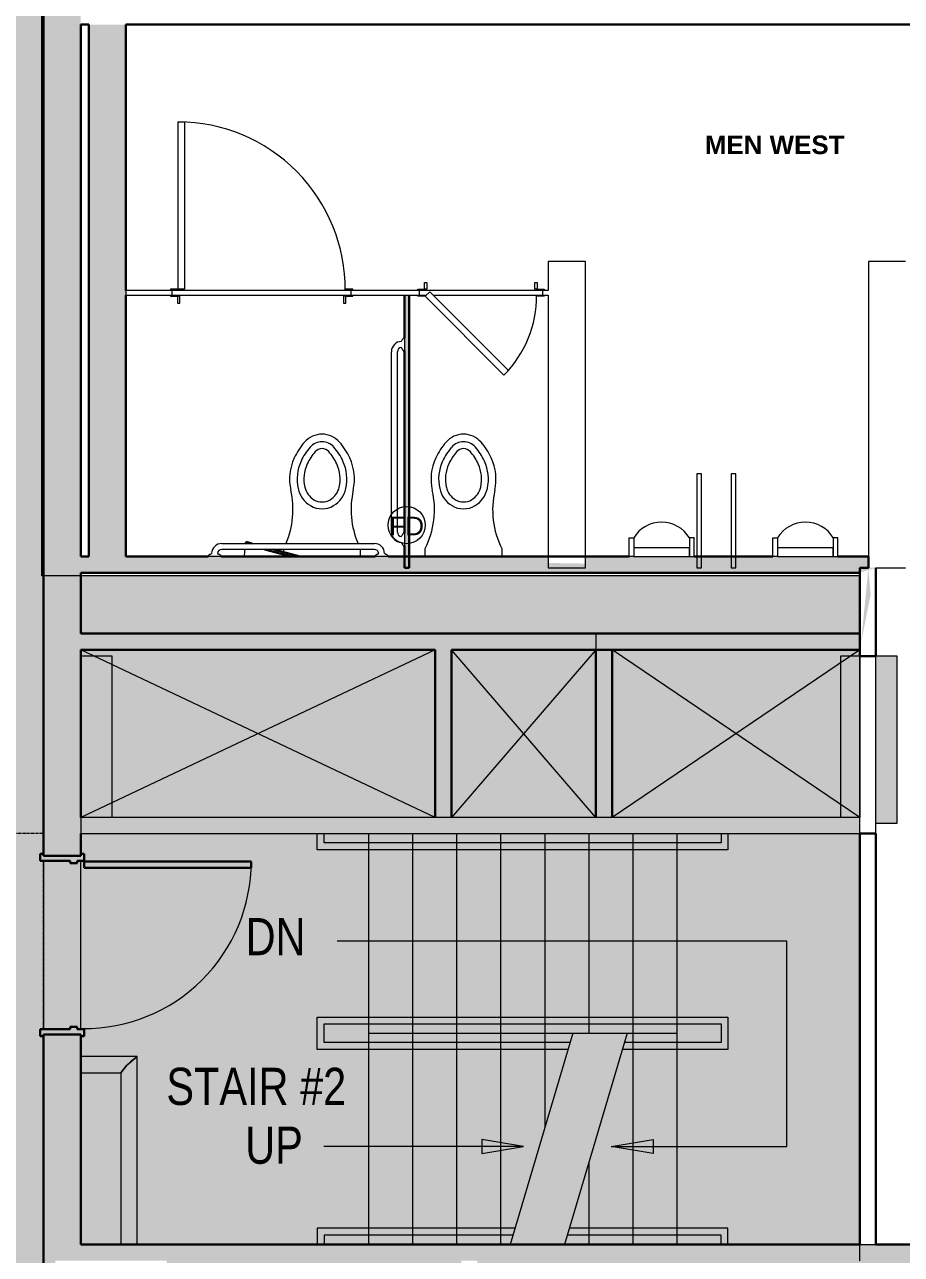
# Model space of a CAD drawing. Header units: inches. Extents: x -3744 to 107, y 238 to 2359.
# Drawn here: x -1081.8 to -892.8, y 1431.3 to 1696.1 of the extents above; entities that cross this region are included whole.
import ezdxf

# ---------------------------------------------------------------- set-up
doc = ezdxf.new("R2010")
doc.units = ezdxf.units.IN
doc.header["$MEASUREMENT"] = 0
doc.linetypes.add('IMPORT-CENTER2 _2_', pattern=[1.125, 0.75, -0.125, 0.125, -0.125])
doc.linetypes.add('IMPORT-HIDDEN4 _2_', pattern=[0.09375, 0.0625, -0.03125])
for name, color, linetype, lineweight in [('A-Anno-Bldg', 7, 'Continuous', 9), ('A-ANNO-NOTE', 131, 'Continuous', 18), ('A-AREA-IDEN', 2, 'Continuous', 9), ('A-Bldg-Patt', 7, 'Continuous', 9), ('A-DETL-GENF', 92, 'Continuous', 9), ('A-DETL-THIN', 151, 'Continuous', 9), ('A-DOOR', 31, 'Continuous', 18), ('A-Flor-Strs-Exst', 7, 'Continuous', 9), ('A-Grid', 7, 'IMPORT-CENTER2 _2_', 9), ('A-WALL', 113, 'Continuous', 18), ('A-Wall-Bldg', 7, 'Continuous', 9), ('A-WALL-PATT', 111, 'Continuous', 18), ('core model_dwg', 8, 'Continuous', 9), ('I-FURN', 30, 'Continuous', 18), ('I-WALL', 2, 'Continuous', 18), ('P-SANR-FIXT', 6, 'Continuous', 18)]:
    doc.layers.add(name, color=color, linetype=linetype, lineweight=lineweight)
doc.styles.add('Arial', font='arial.ttf', dxfattribs={"width": 0.8, "height": 8})
doc.styles.add('Arial_1', font='arial.ttf', dxfattribs={"height": 4})
doc.styles.add('Swis721 Lt BT_B_1', font='', dxfattribs={"height": 4})
doc.styles.get('Swis721 Lt BT_B_1').set_extended_font_data('Swis721 Lt BT', bold=True)

# ---------------------------------------------------------------- blocks, each defined once
blk = doc.blocks.new('Door - Single - Solid Door-6982742-Level 07 POWER _ SIGNAL')
at = {"layer": 'A-DOOR'}
h = blk.add_hatch(color=250, dxfattribs=at)
h.paths.add_polyline_path([(23.62, 4.84), (22.12, 4.84), (22.12, 3.34), (21.62, 3.34), (21.62, 1.84), (22.12, 1.84), (22.12, -4.66), (23.62, -4.66), (23.62, -3.91), (23.24, -3.91), (23.24, 4.09), (23.62, 4.09), (23.62, 4.34)], flags=0)
h.paths.add_polyline_path([(-13.63, 3.34), (-14.13, 3.34), (-14.13, 4.84), (-15.63, 4.84), (-15.63, 4.09), (-15.26, 4.09), (-15.26, -3.91), (-15.63, -3.91), (-15.63, -4.66), (-14.13, -4.66), (-14.13, 1.84), (-13.63, 1.84)], flags=0)
at = {"layer": 'A-DOOR', "color": 8, "lineweight": 30}
for p, q in [((-14.01, 40.84), (-12.63, 40.84)), ((-14.01, 4.84), (-14.01, 40.84)), ((-12.63, 40.84), (-12.63, 4.84)), ((-15.63, 4.84), (-15.63, 4.09)), ((-14.13, 4.84), (-15.63, 4.84)), ((-14.13, 3.34), (-14.13, 4.84)), ((-13.63, 3.34), (-14.13, 3.34)), ((-12.63, 4.84), (-14.01, 4.84)), ((-13.63, 1.84), (-13.63, 3.34)), ((22.12, 3.34), (21.62, 3.34)), ((21.62, 3.34), (21.62, 1.84)), ((23.62, 4.84), (22.12, 4.84)), ((22.12, 4.84), (22.12, 3.34)), ((23.62, 4.09), (23.62, 4.84)), ((-14.13, -4.66), (-14.13, 1.84)), ((-14.13, 1.84), (-13.63, 1.84)), ((21.62, 1.84), (22.12, 1.84)), ((22.12, 1.84), (22.12, -4.66)), ((-15.63, -3.91), (-15.63, -4.66)), ((-15.63, -4.66), (-14.13, -4.66)), ((22.12, -4.66), (23.62, -4.66)), ((23.62, -4.66), (23.62, -3.91))]:
    blk.add_line(p, q, dxfattribs=at)
at = {"layer": 'A-DOOR', "lineweight": 9}
blk.add_arc((-14.01, 4.84), 36, 359.5, 90, dxfattribs=at)
blk = doc.blocks.new('Door - Single - Solid Door-7031862-Level 07 POWER _ SIGNAL')
at = {"layer": 'A-DOOR'}
for p, q in [((-14.01, 36.86), (-12.63, 36.86)), ((-14.01, 0.86), (-14.01, 36.86)), ((-12.63, 36.86), (-12.63, 0.86)), ((-12.63, 0.86), (-14.01, 0.86))]:
    blk.add_line(p, q, dxfattribs=at)
at = {"layer": 'A-DOOR', "lineweight": 9}
for p, q in [((-15.63, 0.86), (-15.63, 0.59)), ((-14.13, 0.86), (-15.63, 0.86)), ((-14.13, 0.59), (-14.13, 0.86)), ((23.62, 0.86), (22.12, 0.86)), ((22.12, 0.86), (22.12, 0.59)), ((23.62, 0.59), (23.62, 0.86)), ((-15.63, -0.41), (-15.63, -0.68)), ((-15.63, -0.68), (-14.13, -0.68)), ((-14.13, -0.64), (-14.13, -0.41)), ((-13.63, -0.64), (-14.13, -0.64)), ((-14.13, -0.68), (-14.13, -2.14)), ((-14.13, -2.14), (-13.63, -2.14)), ((-13.63, -2.14), (-13.63, -0.64)), ((22.12, -0.64), (21.62, -0.64)), ((21.62, -0.64), (21.62, -2.14)), ((21.62, -2.14), (22.12, -2.14)), ((22.12, -0.41), (22.12, -0.64)), ((22.12, -2.14), (22.12, -0.68)), ((22.12, -0.68), (23.62, -0.68)), ((23.62, -0.68), (23.62, -0.41))]:
    blk.add_line(p, q, dxfattribs=at)
blk.add_arc((-14.01, 0.86), 36, 359.5, 90, dxfattribs=at)
blk = doc.blocks.new('Door - Single - Solid Door 2-7044415-Level 07 POWER _ SIGNAL')
at = {"layer": 'A-DOOR', "lineweight": 9}
for p, q in [((-9.63, 0.68), (-8.13, 0.68)), ((-9.63, 0.41), (-9.63, 0.68)), ((-8.13, 2.14), (-7.63, 2.14)), ((-8.13, 0.68), (-8.13, 2.14)), ((-8.13, 0.64), (-8.13, 0.41)), ((-7.63, 0.64), (-8.13, 0.64)), ((-7.63, 2.14), (-7.63, 0.64)), ((15.62, 2.14), (16.12, 2.14)), ((15.62, 0.64), (15.62, 2.14)), ((16.12, 0.64), (15.62, 0.64)), ((16.12, 2.14), (16.12, 0.68)), ((16.12, 0.68), (17.62, 0.68)), ((16.12, 0.41), (16.12, 0.64)), ((17.62, 0.68), (17.62, 0.41)), ((-9.63, -0.86), (-9.63, -0.59)), ((-8.13, -0.86), (-9.63, -0.86)), ((-8.13, -0.59), (-8.13, -0.86)), ((16.12, -0.86), (16.12, -0.59)), ((17.62, -0.86), (16.12, -0.86)), ((17.62, -0.59), (17.62, -0.86))]:
    blk.add_line(p, q, dxfattribs=at)
at = {"layer": 'A-DOOR'}
for p, q in [((-7.03, 0.11), (-8.01, -0.86)), ((9.94, -16.86), (-7.03, 0.11)), ((-8.01, -0.86), (8.96, -17.83)), ((8.96, -17.83), (9.94, -16.86))]:
    blk.add_line(p, q, dxfattribs=at)
at = {"layer": 'A-DOOR', "lineweight": 9}
blk.add_arc((-8.01, -0.86), 24, 315, 0.5, dxfattribs=at)
blk = doc.blocks.new('P-Grab_Bar-36in - 36 INCH-3759717-Level 07 POWER _ SIGNAL')
at = {"layer": 'I-FURN', "lineweight": 9}
for p, q in [((-1039.29, 1584.39), (-1006.43, 1584.39)), ((-1042.26, 1581.6), (-1042.26, 1581.74)), ((-1039.46, 1581.6), (-1042.26, 1581.6)), ((-1041.57, 1582.21), (-1041.5, 1582.21)), ((-1040.23, 1582.21), (-1040.16, 1582.21)), ((-1039.46, 1581.74), (-1039.46, 1581.6)), ((-1006.44, 1583.12), (-1039.29, 1583.12)), ((-1006.26, 1581.6), (-1006.26, 1581.74)), ((-1003.46, 1581.6), (-1006.26, 1581.6)), ((-1005.57, 1582.21), (-1005.5, 1582.21)), ((-1004.23, 1582.21), (-1004.16, 1582.21)), ((-1003.46, 1581.74), (-1003.46, 1581.6))]:
    blk.add_line(p, q, dxfattribs=at)
for centre, radius, start, end in [((-1039.29, 1582.18), 2.21, 90, 179.1445), ((-1006.44, 1582.18), 2.21, 0.8636, 89.8856), ((-1042.17, 1581.74), 0.0934, 88.0011, 180), ((-1042.17, 1581.93), 0.0984, 272.9558, 347.0471), ((-1041.99, 1581.86), 0.0975, 89.156, 150.8479), ((-1042.01, 1582.06), 0.0998, 280.0133, 343.9943), ((-1041.83, 1581.98), 0.0983, 82.1862, 147.824), ((-1041.81, 1582.33), 0.259, 270.2678, 327.7398), ((-1041.57, 1582.18), 0.0327, 86.7864, 147.7398), ((-1039.28, 1582.17), 0.946, 90.5765, 177.6589), ((-1040.16, 1582.18), 0.0327, 32.2602, 93.2136), ((-1039.91, 1582.33), 0.259, 212.2602, 269.7322), ((-1039.9, 1581.98), 0.0983, 32.176, 97.8138), ((-1039.72, 1582.06), 0.0998, 196.0057, 259.9867), ((-1039.73, 1581.86), 0.0975, 29.1521, 90.844), ((-1039.55, 1581.93), 0.0984, 192.9529, 267.0442), ((-1039.56, 1581.74), 0.0934, 0, 91.9989), ((-1006.44, 1582.17), 0.946, 2.3393, 89.6607), ((-1006.17, 1581.74), 0.0934, 88, 180), ((-1006.17, 1581.93), 0.0984, 272.955, 347.045), ((-1005.99, 1581.86), 0.0975, 89.1532, 150.8468), ((-1006.01, 1582.06), 0.0998, 280.0117, 343.9883), ((-1005.83, 1581.98), 0.0983, 82.1794, 147.8206), ((-1005.81, 1582.33), 0.259, 270.2661, 327.7339), ((-1005.57, 1582.18), 0.0327, 86.7675, 147.7339), ((-1004.16, 1582.18), 0.0327, 32.2704, 93.2464), ((-1003.91, 1582.33), 0.259, 212.2704, 269.7352), ((-1003.9, 1581.98), 0.0983, 32.1818, 97.8257), ((-1003.72, 1582.06), 0.0998, 196.0161, 259.9895), ((-1003.73, 1581.86), 0.0975, 29.154, 90.8489), ((-1003.55, 1581.93), 0.0984, 192.9565, 267.0456), ((-1003.56, 1581.74), 0.0934, 0, 92.0008)]:
    blk.add_arc(centre, radius, start, end, dxfattribs=at)
blk = doc.blocks.new('P-Grab_Bar-42in - 42 INCH-3757786-Level 07 POWER _ SIGNAL')
at = {"layer": 'I-FURN', "lineweight": 9}
for p, q in [((-1000.57, 1627.9), (-1000.57, 1627.97)), ((-1000.57, 1626.56), (-1000.57, 1626.63)), ((-1000.1, 1628.66), (-999.96, 1628.66)), ((-999.96, 1628.66), (-999.96, 1625.86)), ((-1002.75, 1586.83), (-1002.75, 1625.69)), ((-1001.48, 1625.69), (-1001.48, 1586.83)), ((-999.96, 1625.86), (-1000.1, 1625.86)), ((-1000.1, 1586.66), (-999.96, 1586.66)), ((-999.96, 1586.66), (-999.96, 1583.86)), ((-1000.57, 1585.9), (-1000.57, 1585.97)), ((-1000.57, 1584.56), (-1000.57, 1584.62)), ((-999.96, 1583.86), (-1000.1, 1583.86))]:
    blk.add_line(p, q, dxfattribs=at)
for centre, radius, start, end in [((-1000.54, 1625.69), 2.21, 90.8636, 179.8856), ((-1000.53, 1625.68), 0.946, 92.3393, 179.6607), ((-1000.54, 1627.97), 0.0327, 122.2704, 183.2464), ((-1000.54, 1626.56), 0.0327, 176.7675, 237.7339), ((-1000.7, 1628.21), 0.259, 302.2704, 359.7352), ((-1000.7, 1626.31), 0.259, 0.2661, 57.7339), ((-1000.34, 1628.23), 0.0983, 122.1818, 187.8257), ((-1000.42, 1628.4), 0.0998, 286.0161, 349.9895), ((-1000.22, 1628.39), 0.0975, 119.154, 180.8489), ((-1000.29, 1628.57), 0.0984, 282.9565, 357.0456), ((-1000.1, 1628.57), 0.0934, 90, 182.0008), ((-1000.34, 1626.3), 0.0983, 172.1794, 237.8206), ((-1000.42, 1626.12), 0.0998, 10.0117, 73.9883), ((-1000.22, 1626.13), 0.0975, 179.1532, 240.8468), ((-1000.29, 1625.95), 0.0984, 2.955, 77.045), ((-1000.1, 1625.95), 0.0934, 178, 270), ((-1000.54, 1586.83), 2.21, 180, 269.1445), ((-1000.53, 1586.84), 0.946, 180.5765, 267.6589), ((-1000.1, 1586.57), 0.0934, 90, 181.9989), ((-1000.54, 1585.97), 0.0327, 122.2602, 183.2136), ((-1000.54, 1584.56), 0.0327, 176.7864, 237.7398), ((-1000.7, 1586.21), 0.259, 302.2602, 359.7322), ((-1000.7, 1584.31), 0.259, 0.2678, 57.7398), ((-1000.34, 1586.23), 0.0983, 122.176, 187.8138), ((-1000.34, 1584.3), 0.0983, 172.1862, 237.824), ((-1000.42, 1586.4), 0.0998, 286.0057, 349.9867), ((-1000.42, 1584.12), 0.0998, 10.0133, 73.9943), ((-1000.22, 1586.39), 0.0975, 119.1521, 180.844), ((-1000.22, 1584.13), 0.0975, 179.156, 240.8479), ((-1000.29, 1586.57), 0.0984, 282.9529, 357.0442), ((-1000.29, 1583.95), 0.0984, 2.9558, 77.0471), ((-1000.1, 1583.95), 0.0934, 178.0011, 270)]:
    blk.add_arc(centre, radius, start, end, dxfattribs=at)
blk = doc.blocks.new('P-Toilet-Wall-3D - Wall Mount-V9-Level 07 POWER _ SIGNAL')
at = {"layer": 'P-SANR-FIXT', "lineweight": 9}
for p, q in [((-1025.96, 1582.54), (-1025.96, 1583.12)), ((-1025.96, 1581.66), (-1025.96, 1582.02)), ((-1024.63, 1581.66), (-1025.96, 1581.66)), ((-1018.96, 1581.66), (-1022.7, 1581.66)), ((-1018.96, 1581.6), (-1018.96, 1581.66)), ((-1009.46, 1581.66), (-1016.46, 1581.66)), ((-1016.46, 1581.66), (-1016.46, 1581.6)), ((-1009.46, 1583.12), (-1009.46, 1581.66))]:
    blk.add_line(p, q, dxfattribs=at)
for centre, radius, start, end in [((-1017.71, 1602.9), 5.03, 41.296, 138.704), ((-1010.9, 1596.92), 14.09, 138.704, 155.296), ((-1010.9, 1596.92), 12.47, 138.704, 155.296), ((-1017.71, 1602.9), 3.4, 41.296, 138.704), ((-1024.52, 1596.92), 12.47, 24.704, 41.296), ((-1024.52, 1596.92), 14.09, 24.704, 41.296), ((-1013.78, 1598.25), 10.93, 155.296, 192.704), ((-1010.9, 1596.92), 11, 138.704, 155.296), ((-1017.71, 1602.9), 1.93, 41.296, 138.704), ((-1024.52, 1596.92), 11, 24.704, 41.296), ((-1021.65, 1598.25), 10.93, 347.296, 24.704), ((-1013.78, 1598.25), 9.3, 155.296, 192.704), ((-1013.78, 1598.25), 7.83, 155.296, 192.704), ((-1021.65, 1598.25), 7.83, 347.296, 24.704), ((-1021.65, 1598.25), 9.3, 347.296, 24.704), ((-1042.81, 1591.7), 18.83, 337.0894, 12.704), ((-1017.28, 1597.46), 5.71, 192.704, 239.296), ((-1017.28, 1597.46), 4.24, 192.704, 239.296), ((-1018.14, 1597.46), 4.24, 300.704, 347.296), ((-1018.14, 1597.46), 5.71, 300.704, 347.296), ((-992.61, 1591.7), 18.83, 167.296, 202.9106), ((-1017.71, 1596.73), 4.87, 239.296, 300.704), ((-1017.71, 1596.73), 3.4, 239.296, 300.704)]:
    blk.add_arc(centre, radius, start, end, dxfattribs=at)
blk = doc.blocks.new('P-Toilet-Wall-3D - Wall Mount-V10-Level 07 POWER _ SIGNAL')
at = {"layer": 'P-SANR-FIXT', "lineweight": 9}
for p, q in [((-995.46, 1581.66), (-995.46, 1583.29)), ((-988.46, 1581.66), (-995.46, 1581.66)), ((-988.46, 1581.6), (-988.46, 1581.66)), ((-978.96, 1581.66), (-985.96, 1581.66)), ((-985.96, 1581.66), (-985.96, 1581.6)), ((-978.96, 1583.29), (-978.96, 1581.66))]:
    blk.add_line(p, q, dxfattribs=at)
for centre, radius, start, end in [((-987.21, 1602.9), 5.03, 41.296, 138.704), ((-980.4, 1596.92), 14.09, 138.704, 155.296), ((-980.4, 1596.92), 12.47, 138.704, 155.296), ((-987.21, 1602.9), 3.4, 41.296, 138.704), ((-994.02, 1596.92), 12.47, 24.704, 41.296), ((-994.02, 1596.92), 14.09, 24.704, 41.296), ((-983.28, 1598.25), 10.93, 155.296, 192.704), ((-980.4, 1596.92), 11, 138.704, 155.296), ((-987.21, 1602.9), 1.93, 41.296, 138.704), ((-994.02, 1596.92), 11, 24.704, 41.296), ((-991.15, 1598.25), 10.93, 347.296, 24.704), ((-983.28, 1598.25), 9.3, 155.296, 192.704), ((-983.28, 1598.25), 7.83, 155.296, 192.704), ((-991.15, 1598.25), 7.83, 347.296, 24.704), ((-991.15, 1598.25), 9.3, 347.296, 24.704), ((-1012.31, 1591.7), 18.83, 333.4615, 12.704), ((-986.78, 1597.46), 5.71, 192.704, 239.296), ((-986.78, 1597.46), 4.24, 192.704, 239.296), ((-987.64, 1597.46), 4.24, 300.704, 347.296), ((-987.64, 1597.46), 5.71, 300.704, 347.296), ((-962.11, 1591.7), 18.83, 167.296, 206.5385), ((-987.21, 1596.73), 4.87, 239.296, 300.704), ((-987.21, 1596.73), 3.4, 239.296, 300.704)]:
    blk.add_arc(centre, radius, start, end, dxfattribs=at)
blk = doc.blocks.new('Door-Single-Panel - ACCESS PANEL 2-V14-Level 07 POWER _ SIGNAL')
at = {"layer": 'A-DOOR', "color": 8, "lineweight": 30}
for p, q in [((-5.59, 4.86), (-5.68, 4.54)), ((-4.4, 4.54), (-5.59, 4.86)), ((-1.6, 3.27), (4.07, 1.75)), ((6, 1.75), (0.34, 3.27))]:
    blk.add_line(p, q, dxfattribs=at)
at = {"layer": 'A-DOOR', "lineweight": 9}
for start, end in [(172.7328, 180), (165, 166.551)]:
    blk.add_arc((6, 1.75), 12, start, end, dxfattribs=at)
blk = doc.blocks.new('P-Urinal-Wall-3D - P-Urinal-Wall-3D-7000593-Level 07 POWER _ SIGNAL')
at = {"layer": 'P-SANR-FIXT', "lineweight": 9}
for p, q in [((-11.29, 1.75), (-11.29, 5.75)), ((-11.29, 5.75), (-10.29, 5.75)), ((-10.29, 5.75), (-10.29, 1.75)), ((2.73, 5.75), (1.71, 5.75)), ((1.71, 5.75), (1.71, 1.75)), ((2.73, 1.75), (2.73, 5.75)), ((1.71, 3.6), (-10.29, 3.6)), ((-10.29, 3.6), (-10.29, 1.75)), ((1.71, 1.75), (1.71, 3.6)), ((-10.29, 1.75), (-11.29, 1.75)), ((-10.29, 1.75), (1.71, 1.75)), ((1.71, 1.75), (2.73, 1.75))]:
    blk.add_line(p, q, dxfattribs=at)
blk.add_arc((-4.29, 2.14), 7, 31.0027, 148.9973, dxfattribs=at)
blk = doc.blocks.new('core model_dwg_1300 Eye - 5th Floor-6996771-Level 07 POWER _ SIGNAL')
at = {"layer": 'A-Anno-Bldg'}
blk.add_hatch(color=256, dxfattribs=at).paths.add_polyline_path([(-983.3, 1453), (-974.3, 1454.5), (-983.3, 1456)], flags=0)
at = {"layer": 'A-Bldg-Patt'}
for points in [[(-1069.72, 1525.4), (-1062.97, 1525.4), (-1062.97, 1560.13), (-1069.72, 1560.13), (-1069.72, 1553.65)], [(-946.36, 1453), (-955.36, 1454.5), (-946.36, 1456)]]:
    blk.add_hatch(color=256, dxfattribs=at).paths.add_polyline_path(points, flags=0)
h = blk.add_hatch(color=256, dxfattribs=at)
h.paths.add_polyline_path([(-898.33, 1524.13), (-893.72, 1524.13), (-893.72, 1560.13), (-898.33, 1560.13), (-898.33, 1525.4)], flags=0)
h.paths.add_polyline_path([(-901.83, 1525.4), (-901.83, 1560.13), (-905.97, 1560.13), (-905.97, 1525.4), (-901.97, 1525.4)], flags=0)
at = {"layer": 'A-Anno-Bldg'}
for p, q in [((-974.3, 1454.5), (-1017.34, 1454.5)), ((-974.3, 1454.5), (-983.3, 1456)), ((-983.3, 1456), (-983.3, 1453)), ((-983.3, 1453), (-974.3, 1454.5))]:
    blk.add_line(p, q, dxfattribs=at)
at = {"layer": 'A-Bldg-Patt'}
for p, q in [((-993.3, 1561.47), (-1069.72, 1525.4)), ((-993.3, 1525.4), (-1069.72, 1561.47)), ((-958.7, 1561.47), (-989.8, 1525.4)), ((-958.7, 1525.4), (-989.8, 1561.47)), ((-901.83, 1561.47), (-955.2, 1525.4)), ((-901.83, 1525.4), (-955.2, 1561.47)), ((-955.36, 1454.5), (-946.36, 1456)), ((-946.36, 1453), (-955.36, 1454.5)), ((-946.36, 1456), (-946.36, 1453))]:
    blk.add_line(p, q, dxfattribs=at)
at = {"layer": 'A-Bldg-Patt', "flags": 128}
blk.add_lwpolyline([(-955.36, 1454.5), (-917.52, 1454.5), (-917.52, 1498.72), (-1014.44, 1498.72)], dxfattribs=at)
at = {"layer": 'A-Flor-Strs-Exst'}
for p, q in [((-1007.72, 1521.9), (-1007.72, 1433.4)), ((-998.22, 1521.9), (-998.22, 1433.4)), ((-988.72, 1521.9), (-988.72, 1433.4)), ((-979.22, 1521.9), (-979.22, 1433.4)), ((-969.72, 1521.9), (-969.72, 1458.53)), ((-960.22, 1521.9), (-960.22, 1478.9)), ((-950.72, 1521.9), (-950.72, 1433.4)), ((-941.22, 1521.9), (-941.22, 1433.4)), ((-1007.72, 1478.9), (-941.22, 1478.9)), ((-963.69, 1478.9), (-977.15, 1433.4)), ((-951.98, 1478.9), (-965.43, 1433.4)), ((-960.22, 1451.03), (-960.22, 1433.4))]:
    blk.add_line(p, q, dxfattribs=at)
at = {"layer": 'A-Flor-Strs-Exst', "flags": 128}
for points in [[(-930.22, 1521.9), (-930.22, 1518.4), (-1018.72, 1518.4), (-1018.72, 1521.9)], [(-931.72, 1521.9), (-931.72, 1519.9), (-1017.22, 1519.9), (-1017.22, 1521.9)], [(-964.73, 1475.4), (-1018.72, 1475.4), (-1018.72, 1482.4), (-930.22, 1482.4), (-930.22, 1475.4), (-953.01, 1475.4)], [(-964.28, 1476.9), (-1017.22, 1476.9), (-1017.22, 1480.9), (-931.72, 1480.9), (-931.72, 1476.9), (-952.57, 1476.9)], [(-976.11, 1436.9), (-1018.72, 1436.9), (-1018.72, 1433.4)], [(-930.22, 1433.4), (-930.22, 1436.9), (-964.39, 1436.9)], [(-976.55, 1435.4), (-1017.22, 1435.4), (-1017.22, 1433.4)], [(-931.72, 1433.4), (-931.72, 1435.4), (-964.84, 1435.4)]]:
    blk.add_lwpolyline(points, dxfattribs=at)
at = {"layer": 'A-Grid'}
blk.add_line((-1077.72, 1479.77), (-1077.72, 1516.02), dxfattribs=at)
at = {"layer": 'A-Wall-Bldg'}
for p, q in [((-1062.97, 1560.13), (-1069.72, 1560.13)), ((-1062.97, 1525.4), (-1062.97, 1560.13)), ((-893.72, 1560.13), (-898.33, 1560.13)), ((-1077.72, 1516.02), (-1077.72, 1479.77)), ((-1069.72, 1479.77), (-1069.72, 1516.02))]:
    blk.add_line(p, q, dxfattribs=at)
at = {"layer": 'A-Wall-Bldg', "flags": 128}
for points in [[(-901.83, 1560.13), (-905.97, 1560.13), (-905.97, 1525.4)], [(-898.33, 1524.13), (-893.72, 1524.13), (-893.72, 1560.13)], [(-1057.58, 1433.4), (-1057.58, 1473.9), (-1069.72, 1473.9)], [(-1069.72, 1470.4), (-1061.08, 1470.4), (-1061.08, 1433.4)]]:
    blk.add_lwpolyline(points, dxfattribs=at)
at = {"layer": 'A-Wall-Bldg', "linetype": 'IMPORT-HIDDEN4 _2_', "flags": 128}
blk.add_lwpolyline([(-1077.72, 1521.9), (-1137.72, 1521.9), (-1137.72, 1080.9), (-1077.72, 1080.9)], dxfattribs=at)
at = {"layer": 'A-WALL-PATT', "color": 7, "lineweight": 9, "flags": 128}
blk.add_lwpolyline([(-1058.97, 1472.73), (-1059.77, 1472.06), (-1061.08, 1470.4), (-1059.77, 1472.06), (-1057.58, 1473.9)], close=True, dxfattribs=at)
at = {"layer": 'A-Anno-Bldg', "char_height": 8, "line_spacing_factor": 0.941778, "style": 'Arial'}
for s, insert, width, attachment_point in [('DN', (-1027.72, 1503.71), 15.2784, 2), ('STAIR #2', (-1031.88, 1471.47), 45.8352, 2), ('UP', (-1021.84, 1458.8), 14.6908, 3)]:
    blk.add_mtext(s, dxfattribs=dict(at, insert=insert, width=width, attachment_point=attachment_point))
blk = doc.blocks.new('core model_dwg-6996768-Level 07 POWER _ SIGNAL')
blk.add_blockref('core model_dwg_1300 Eye - 5th Floor-6996771-Level 07 POWER _ SIGNAL', (0, 0))

msp = doc.modelspace()

# ---------------------------------------------------------------- hatches: boundary and pattern name
at = {"layer": 'A-DETL-GENF'}
h = msp.add_hatch(color=9, dxfattribs=at)
h.paths.add_polyline_path([(17.53, 364.9), (17.53, 682.08), (1.53, 682.08), (1.53, 699.9), (-11.09, 699.9), (-11.09, 723.9), (1.53, 723.9), (1.53, 741.71), (17.53, 741.71), (17.53, 1043.71), (-295.09, 1043.71), (-295.09, 1026.58), (-295.24, 1026.23), (-295.59, 1026.08), (-336.59, 1026.08), (-336.59, 1010.58), (-367.41, 1010.58), (-367.41, 1041.58), (-352.09, 1041.58), (-352.09, 1083.08), (-334.47, 1083.08), (-334.47, 1325.08), (-350.47, 1325.08), (-350.47, 1342.9), (-363.09, 1342.9), (-363.09, 1366.9), (-350.47, 1366.9), (-350.47, 1384.71), (-334.47, 1384.71), (-334.47, 1685.08), (-350.47, 1685.08), (-350.47, 1702.9), (-363.09, 1702.9), (-363.09, 1726.9), (-350.47, 1726.9), (-350.47, 1744.71), (-334.47, 1744.71), (-334.47, 2045.08), (-350.47, 2045.08), (-350.47, 2067.08), (-364.09, 2067.08), (-364.09, 2080.71), (-387.53, 2080.71), (-387.53, 2096.71), (-687.9, 2096.71), (-687.9, 2080.71), (-705.72, 2080.71), (-705.72, 2068.08), (-729.72, 2068.08), (-729.72, 2080.71), (-747.53, 2080.71), (-747.53, 2096.71), (-1047.9, 2096.71), (-1047.9, 2080.71), (-1065.72, 2080.71), (-1065.72, 2068.08), (-1089.72, 2068.08), (-1089.72, 2080.71), (-1107.53, 2080.71), (-1107.53, 2096.71), (-1414.47, 2096.71), (-1414.47, 2080.71), (-1437.9, 2080.71), (-1437.9, 2061.08), (-1467.53, 2061.08), (-1467.53, 1854.9), (-2127.9, 1854.9), (-2127.9, 2061.08), (-2157.53, 2061.08), (-2157.53, 2080.71), (-2180.97, 2080.71), (-2180.97, 2096.71), (-2487.9, 2096.71), (-2487.9, 2080.71), (-2505.72, 2080.71), (-2505.72, 2068.08), (-2529.72, 2068.08), (-2529.72, 2080.71), (-2547.53, 2080.71), (-2547.53, 2096.71), (-2860.09, 2096.71), (-2860.09, 2260.21), (-3613.29, 2260.21), (-3613.29, 1886.27), (-3565.29, 1886.27), (-3565.29, 1702.15), (-3538.29, 1702.15), (-3538.29, 1641.65), (-3565.29, 1641.65), (-3565.29, 1462.15), (-3538.29, 1462.15), (-3538.29, 1401.65), (-3565.29, 1401.65), (-3565.29, 1222.15), (-3538.29, 1222.15), (-3538.29, 1161.65), (-3565.29, 1161.65), (-3565.29, 982.15), (-3538.29, 982.15), (-3538.29, 921.65), (-3565.29, 921.65), (-3565.29, 737.52), (-3613.29, 737.52), (-3613.29, 364.9), (-3212.09, 364.9), (-3212.09, 412.9), (-3027.97, 412.9), (-3027.97, 439.9), (-2967.47, 439.9), (-2967.47, 412.9), (-2787.97, 412.9), (-2787.97, 439.9), (-2727.47, 439.9), (-2727.47, 412.9), (-2547.97, 412.9), (-2547.97, 439.9), (-2487.47, 439.9), (-2487.47, 412.9), (-2307.97, 412.9), (-2307.97, 439.9), (-2247.47, 439.9), (-2247.47, 412.9), (-2067.97, 412.9), (-2067.97, 439.9), (-2007.47, 439.9), (-2007.47, 412.9), (-1827.97, 412.9), (-1827.97, 439.9), (-1767.47, 439.9), (-1767.47, 412.9), (-1587.97, 412.9), (-1587.97, 439.9), (-1527.47, 439.9), (-1527.47, 412.9), (-1347.97, 412.9), (-1347.97, 439.9), (-1287.47, 439.9), (-1287.47, 412.9), (-1107.97, 412.9), (-1107.97, 439.9), (-1047.47, 439.9), (-1047.47, 412.9), (-867.97, 412.9), (-867.97, 439.9), (-807.47, 439.9), (-807.47, 412.9), (-627.97, 412.9), (-627.97, 439.9), (-567.47, 439.9), (-567.47, 412.9), (-383.34, 412.9), (-383.34, 364.9), (13.03, 364.9)], flags=0)
h.paths.add_polyline_path([(-3608.77, 369.4), (-3608.77, 393.4), (-3584.77, 393.4), (-3584.77, 369.4)], flags=0)
h.paths.add_polyline_path([(-10.97, 376.27), (-10.97, 400.27), (13.03, 400.27), (13.03, 376.27)], flags=0)
h.paths.add_polyline_path([(-345.72, 378.52), (-369.72, 378.52), (-369.72, 429.9), (-345.72, 429.9), (-345.72, 400.27)], flags=0)
h.paths.add_polyline_path([(-3249.72, 378.52), (-3249.72, 429.9), (-3225.72, 429.9), (-3225.72, 378.52)], flags=0)
h.paths.add_polyline_path([(-3565.29, 699.9), (-3599.66, 699.9), (-3599.66, 723.9), (-3548.29, 723.9), (-3548.29, 699.9)], flags=0)
h.paths.add_polyline_path([(-369.72, 778.9), (-369.72, 802.9), (-345.72, 802.9), (-345.72, 778.9), (-354.98, 778.9)], flags=0)
h.paths.add_polyline_path([(-741.72, 778.9), (-741.72, 802.9), (-717.72, 802.9), (-717.72, 778.9)], flags=0)
h.paths.add_polyline_path([(-1069.72, 778.9), (-1077.72, 778.9), (-1077.72, 802.9), (-1053.72, 802.9), (-1053.72, 778.9)], flags=0)
h.paths.add_polyline_path([(-1297.72, 778.9), (-1321.72, 778.9), (-1321.72, 802.9), (-1297.72, 802.9)], flags=0)
h.paths.add_polyline_path([(-1569.72, 778.9), (-1569.72, 802.9), (-1545.72, 802.9), (-1545.72, 778.9)], flags=0)
h.paths.add_polyline_path([(-1785.72, 778.9), (-1809.72, 778.9), (-1809.72, 802.9), (-1785.72, 802.9)], flags=0)
h.paths.add_polyline_path([(-2025.72, 778.9), (-2049.72, 778.9), (-2049.72, 802.9), (-2025.72, 802.9)], flags=0)
h.paths.add_polyline_path([(-2297.72, 778.9), (-2297.72, 802.9), (-2273.72, 802.9), (-2273.72, 778.9)], flags=0)
h.paths.add_polyline_path([(-2541.72, 778.9), (-2541.72, 802.9), (-2517.72, 802.9), (-2517.72, 778.9), (-2529.72, 778.9)], flags=0)
h.paths.add_polyline_path([(-2853.72, 778.9), (-2877.72, 778.9), (-2877.72, 802.9), (-2853.72, 802.9)], flags=0)
h.paths.add_polyline_path([(-3187.97, 778.9), (-3211.97, 778.9), (-3211.97, 802.9), (-3187.97, 802.9)], flags=0)
h.paths.add_polyline_path([(-2736.22, 941.4), (-2877.72, 941.4), (-2877.72, 1015.27), (-2878.47, 1015.27), (-2878.47, 1016.77), (-2876.97, 1016.77), (-2876.97, 1017.27), (-2875.47, 1017.27), (-2875.47, 1016.77), (-2873.47, 1016.77), (-2873.47, 1015.27), (-2874.22, 1015.27), (-2874.22, 1012.9), (-2850.22, 1012.9), (-2850.22, 988.9), (-2874.22, 988.9), (-2874.22, 944.9), (-2748.22, 944.9), (-2748.22, 1072.9), (-2874.22, 1072.9), (-2874.22, 1054.52), (-2873.47, 1054.52), (-2873.47, 1053.02), (-2875.47, 1053.02), (-2875.47, 1052.52), (-2876.97, 1052.52), (-2876.97, 1053.02), (-2878.47, 1053.02), (-2878.47, 1054.52), (-2877.72, 1054.52), (-2877.72, 1080.9), (-2517.72, 1080.9), (-2517.72, 941.4), (-2541.72, 941.4)], flags=0)
h.paths.add_polyline_path([(-2732.38, 944.9), (-2529.72, 944.9), (-2529.72, 967.9), (-2532.47, 967.9), (-2532.47, 972.4), (-2735.97, 972.4), (-2735.97, 945.15), (-2736.22, 945.15), (-2736.22, 944.9)], flags=0)
h.paths.add_polyline_path([(-859.47, 945.15), (-859.47, 981.15), (-847.22, 981.15), (-847.22, 945.15), (-850.72, 945.15)], flags=0)
h.paths.add_polyline_path([(-1062.97, 967.9), (-1075.22, 967.9), (-1075.22, 1003.9), (-1062.97, 1003.9)], flags=0)
h.paths.add_polyline_path([(-2735.97, 975.9), (-2532.47, 975.9), (-2532.47, 1003.9), (-2529.72, 1003.9), (-2529.72, 1042.4), (-2532.47, 1042.4), (-2532.47, 1072.9), (-2735.97, 1072.9), (-2735.97, 1036.9), (-2736.22, 1036.9), (-2736.22, 981.15), (-2735.97, 981.15), (-2735.97, 976.54)], flags=0)
h.paths.add_polyline_path([(-745.22, 988.9), (-745.22, 1012.9), (-721.22, 1012.9), (-721.22, 988.9), (-741.72, 988.9)], flags=0)
h.paths.add_polyline_path([(-1321.72, 1012.9), (-1321.72, 1036.9), (-1297.72, 1036.9), (-1297.72, 1012.9)], flags=0)
h.paths.add_polyline_path([(-10.97, 1013.9), (-10.97, 1037.9), (13.03, 1037.9), (13.03, 1013.9), (-1.41, 1013.9)], flags=0)
h.paths.add_polyline_path([(-1545.72, 1018.9), (-1569.72, 1018.9), (-1569.72, 1042.9), (-1545.72, 1042.9), (-1545.72, 1036.9)], flags=0)
h.paths.add_polyline_path([(-3187.97, 1018.9), (-3211.97, 1018.9), (-3211.97, 1042.9), (-3187.97, 1042.9)], flags=0)
h.paths.add_polyline_path([(-1809.72, 1018.9), (-1809.72, 1042.9), (-1785.72, 1042.9), (-1785.72, 1018.9)], flags=0)
h.paths.add_polyline_path([(-2025.72, 1018.9), (-2049.72, 1018.9), (-2049.72, 1042.9), (-2025.72, 1042.9)], flags=0)
h.paths.add_polyline_path([(-2265.72, 1018.9), (-2289.72, 1018.9), (-2289.72, 1042.9), (-2265.72, 1042.9)], flags=0)
h.paths.add_polyline_path([(-859.47, 1036.9), (-859.47, 1072.9), (-847.22, 1072.9), (-847.22, 1036.9), (-850.72, 1036.9)], flags=0)
h.paths.add_polyline_path([(-1075.22, 1042.4), (-1075.22, 1078.4), (-1062.97, 1078.4), (-1062.97, 1042.4), (-1069.72, 1042.4)], flags=0)
h.paths.add_polyline_path([(-847.22, 1220.9), (-1077.72, 1220.9), (-1077.72, 1353.94), (-1078.47, 1353.94), (-1078.47, 1355.44), (-1076.97, 1355.44), (-1076.97, 1355.94), (-1075.47, 1355.94), (-1075.47, 1355.44), (-1068.97, 1355.44), (-1068.97, 1353.94), (-1069.72, 1353.94), (-1069.72, 1325.9), (-987.72, 1325.9), (-987.72, 1403.82), (-994.28, 1403.82), (-994.28, 1403.07), (-995.78, 1403.07), (-995.78, 1404.57), (-996.28, 1404.57), (-996.28, 1406.57), (-995.78, 1406.57), (-995.78, 1408.07), (-994.28, 1408.07), (-994.28, 1407.32), (-987.72, 1407.32), (-987.72, 1429.9), (-1051.22, 1429.9), (-1051.22, 1407.32), (-1045.65, 1407.32), (-1045.65, 1408.07), (-1044.15, 1408.07), (-1044.15, 1406.57), (-1043.65, 1406.57), (-1043.65, 1404.57), (-1044.15, 1404.57), (-1044.15, 1403.07), (-1045.65, 1403.07), (-1045.65, 1403.82), (-1069.72, 1403.82), (-1069.72, 1393.19), (-1068.97, 1393.19), (-1068.97, 1391.69), (-1075.47, 1391.69), (-1075.47, 1391.19), (-1076.97, 1391.19), (-1076.97, 1391.69), (-1078.47, 1391.69), (-1078.47, 1393.19), (-1077.72, 1393.19), (-1077.72, 1478.27), (-1078.47, 1478.27), (-1078.47, 1479.77), (-1071.97, 1479.77), (-1071.97, 1480.27), (-1070.47, 1480.27), (-1070.47, 1479.77), (-1068.97, 1479.77), (-1068.97, 1478.27), (-1069.72, 1478.27), (-1069.72, 1433.4), (-901.83, 1433.4), (-901.83, 1525.4), (-905.97, 1525.4), (-905.97, 1560.13), (-901.83, 1560.13), (-901.83, 1561.47), (-955.2, 1561.47), (-955.2, 1525.4), (-958.7, 1525.4), (-958.7, 1561.47), (-989.8, 1561.47), (-989.8, 1525.4), (-993.3, 1525.4), (-993.3, 1561.47), (-1069.72, 1561.47), (-1069.72, 1560.13), (-1062.97, 1560.13), (-1062.97, 1525.4), (-1069.72, 1525.4), (-1069.72, 1517.52), (-1068.97, 1517.52), (-1068.97, 1516.02), (-1070.47, 1516.02), (-1070.47, 1515.52), (-1071.97, 1515.52), (-1071.97, 1516.02), (-1078.47, 1516.02), (-1078.47, 1517.52), (-1077.72, 1517.52), (-1077.72, 1577.4), (-1078.08, 1577.4), (-1078.08, 1708.15), (-1077.72, 1708.15), (-1077.72, 1762.15), (-1069.72, 1762.15), (-1069.72, 1744.15), (-1062.97, 1744.15), (-1062.97, 1708.15), (-732.47, 1708.15), (-732.47, 1744.15), (-720.22, 1744.15), (-720.22, 1708.15), (-717.72, 1708.15), (-717.72, 1696.15), (-714.97, 1696.15), (-714.97, 1692.27), (-714.22, 1692.27), (-714.22, 1690.77), (-717.72, 1690.77), (-717.72, 1654.52), (-714.22, 1654.52), (-714.22, 1653.02), (-714.97, 1653.02), (-714.97, 1613.77), (-714.22, 1613.77), (-714.22, 1612.27), (-717.72, 1612.27), (-717.72, 1576.02), (-714.22, 1576.02), (-714.22, 1574.52), (-714.97, 1574.52), (-714.97, 1536.9), (-717.72, 1536.9), (-717.72, 1429.9), (-733.72, 1429.9), (-733.72, 1387.9), (-717.72, 1387.9), (-717.72, 1380.77), (-716.97, 1380.77), (-716.97, 1379.77), (-717.22, 1379.65), (-716.97, 1379.27), (-717.63, 1379.27), (-717.72, 1379.4), (-721.22, 1379.4), (-721.3, 1379.27), (-721.97, 1379.27), (-721.72, 1379.65), (-721.97, 1379.77), (-721.97, 1380.77), (-721.22, 1380.77), (-721.22, 1384.4), (-752.72, 1384.4), (-752.72, 1348.4), (-721.22, 1348.4), (-721.22, 1352.9), (-717.72, 1352.9), (-717.72, 1272.52), (-716.97, 1272.52), (-716.97, 1271.02), (-718.97, 1271.02), (-718.97, 1270.52), (-720.47, 1270.52), (-720.47, 1271.02), (-721.97, 1271.02), (-721.97, 1272.52), (-721.22, 1272.52), (-721.22, 1275.15), (-756.22, 1275.15), (-756.22, 1420.4), (-847.22, 1420.4), (-847.22, 1228.9), (-721.22, 1228.9), (-721.22, 1233.27), (-721.97, 1233.27), (-721.97, 1234.77), (-720.47, 1234.77), (-720.47, 1235.27), (-718.97, 1235.27), (-718.97, 1234.77), (-716.97, 1234.77), (-716.97, 1233.27), (-717.72, 1233.27), (-717.72, 1220.9), (-795.28, 1220.9)], flags=0)
h.paths.add_polyline_path([(-2529.72, 1220.9), (-2877.72, 1220.9), (-2877.72, 1234.27), (-2878.47, 1234.27), (-2878.47, 1235.77), (-2876.47, 1235.77), (-2876.47, 1236.27), (-2874.97, 1236.27), (-2874.97, 1235.77), (-2873.47, 1235.77), (-2873.47, 1234.27), (-2874.22, 1234.27), (-2874.22, 1228.9), (-2748.22, 1228.9), (-2748.22, 1419.9), (-2839.22, 1419.9), (-2839.22, 1275.15), (-2874.22, 1275.15), (-2874.22, 1273.52), (-2873.47, 1273.52), (-2873.47, 1272.02), (-2874.97, 1272.02), (-2874.97, 1271.52), (-2876.47, 1271.52), (-2876.47, 1272.02), (-2878.47, 1272.02), (-2878.47, 1273.52), (-2877.72, 1273.52), (-2877.72, 1352.77), (-2878.47, 1352.77), (-2878.47, 1354.27), (-2876.97, 1354.27), (-2876.97, 1354.77), (-2875.47, 1354.77), (-2875.47, 1354.27), (-2873.47, 1354.27), (-2873.47, 1352.77), (-2874.22, 1352.77), (-2874.22, 1348.4), (-2842.72, 1348.4), (-2842.72, 1384.4), (-2874.22, 1384.4), (-2874.22, 1380.02), (-2873.47, 1380.02), (-2873.47, 1378.52), (-2875.47, 1378.52), (-2875.47, 1378.02), (-2876.97, 1378.02), (-2876.97, 1378.52), (-2878.47, 1378.52), (-2878.47, 1380.02), (-2877.72, 1380.02), (-2877.72, 1387.9), (-2842.72, 1387.9), (-2842.72, 1405.9), (-2853.29, 1405.9), (-2853.29, 1423.9), (-2842.72, 1423.9), (-2842.72, 1429.9), (-2877.72, 1429.9), (-2877.72, 1573.27), (-2878.47, 1573.27), (-2878.47, 1574.77), (-2877.72, 1574.77), (-2877.72, 1611.02), (-2878.47, 1611.02), (-2878.47, 1612.52), (-2877.72, 1612.52), (-2877.72, 1652.52), (-2878.47, 1652.52), (-2878.47, 1654.02), (-2877.72, 1654.02), (-2877.72, 1690.27), (-2878.47, 1690.27), (-2878.47, 1691.77), (-2877.72, 1691.77), (-2877.72, 1788.15), (-2517.72, 1788.15), (-2517.72, 1517.52), (-2516.97, 1517.52), (-2516.97, 1516.02), (-2523.47, 1516.02), (-2523.47, 1515.52), (-2524.97, 1515.52), (-2524.97, 1516.02), (-2526.47, 1516.02), (-2526.47, 1517.52), (-2525.72, 1517.52), (-2525.72, 1521.9), (-2693.6, 1521.9), (-2693.6, 1433.4), (-2537.85, 1433.4), (-2537.85, 1473.9), (-2525.72, 1473.9), (-2525.72, 1478.27), (-2526.47, 1478.27), (-2526.47, 1479.77), (-2524.97, 1479.77), (-2524.97, 1480.27), (-2523.47, 1480.27), (-2523.47, 1479.77), (-2516.97, 1479.77), (-2516.97, 1478.27), (-2517.72, 1478.27), (-2517.72, 1394.19), (-2516.97, 1394.19), (-2516.97, 1392.69), (-2518.47, 1392.69), (-2518.47, 1392.19), (-2519.97, 1392.19), (-2519.97, 1392.69), (-2526.47, 1392.69), (-2526.47, 1394.19), (-2525.72, 1394.19), (-2525.72, 1403.82), (-2549.78, 1403.82), (-2549.78, 1403.07), (-2551.28, 1403.07), (-2551.28, 1404.57), (-2551.78, 1404.57), (-2551.78, 1406.57), (-2551.28, 1406.57), (-2551.28, 1408.07), (-2549.78, 1408.07), (-2549.78, 1407.32), (-2544.72, 1407.32), (-2544.72, 1429.4), (-2544.22, 1429.4), (-2544.22, 1429.9), (-2607.72, 1429.9), (-2607.72, 1407.32), (-2601.15, 1407.32), (-2601.15, 1408.07), (-2599.65, 1408.07), (-2599.65, 1406.57), (-2599.15, 1406.57), (-2599.15, 1404.57), (-2599.65, 1404.57), (-2599.65, 1403.07), (-2601.15, 1403.07), (-2601.15, 1403.82), (-2607.72, 1403.82), (-2607.72, 1325.9), (-2525.72, 1325.9), (-2525.72, 1354.94), (-2526.47, 1354.94), (-2526.47, 1356.44), (-2519.97, 1356.44), (-2519.97, 1356.94), (-2518.47, 1356.94), (-2518.47, 1356.44), (-2516.97, 1356.44), (-2516.97, 1354.94), (-2517.72, 1354.94), (-2517.72, 1220.9), (-2525.72, 1220.9)], flags=0)
h.paths.add_polyline_path([(-2532.47, 1228.9), (-2532.47, 1259.4), (-2525.72, 1259.4), (-2525.72, 1317.9), (-2744.72, 1317.9), (-2744.72, 1259.4), (-2735.97, 1259.4), (-2735.97, 1228.9), (-2544.74, 1228.9)], flags=0)
h.paths.add_polyline_path([(-1050.17, 1228.9), (-859.47, 1228.9), (-859.47, 1259.4), (-850.72, 1259.4), (-850.72, 1317.9), (-1069.72, 1317.9), (-1069.72, 1259.4), (-1062.97, 1259.4), (-1062.97, 1228.9)], flags=0)
h.paths.add_polyline_path([(-752.72, 1287.4), (-721.22, 1287.4), (-721.22, 1344.9), (-752.72, 1344.9), (-752.72, 1298.39)], flags=0)
h.paths.add_polyline_path([(-2852.78, 1287.4), (-2842.72, 1287.4), (-2842.72, 1344.9), (-2874.22, 1344.9), (-2874.22, 1287.4), (-2868.65, 1287.4)], flags=0)
h.paths.add_polyline_path([(-2611.22, 1325.9), (-2611.22, 1429.9), (-2711.12, 1429.9), (-2711.12, 1417.65), (-2744.72, 1417.65), (-2744.72, 1325.9), (-2612.35, 1325.9)], flags=0)
h.paths.add_polyline_path([(-891.46, 1325.9), (-850.72, 1325.9), (-850.72, 1417.65), (-884.31, 1417.65), (-884.31, 1429.9), (-984.22, 1429.9), (-984.22, 1325.9), (-901.83, 1325.9)], flags=0)
h.paths.add_polyline_path([(-720.1, 1353.9), (-721.22, 1353.9), (-721.08, 1354.02), (-721.97, 1354.02), (-721.97, 1355.02), (-719.97, 1355.02), (-719.97, 1355.52), (-718.47, 1355.52), (-718.47, 1355.02), (-716.97, 1355.02), (-716.97, 1354.02), (-717.8, 1354.02), (-717.72, 1353.9), (-719.72, 1353.9), (-719.97, 1354.02)], flags=0)
h.paths.add_polyline_path([(-752.72, 1387.9), (-737.22, 1387.9), (-737.22, 1429.9), (-752.72, 1429.9), (-752.72, 1423.9), (-742.14, 1423.9), (-742.14, 1405.9), (-752.72, 1405.9), (-752.72, 1393.22)], flags=0)
h.paths.add_polyline_path([(-1461.72, 1402.9), (-1461.72, 1426.9), (-1437.72, 1426.9), (-1437.72, 1402.9)], flags=0)
h.paths.add_polyline_path([(-1809.72, 1402.9), (-1809.72, 1426.9), (-1785.72, 1426.9), (-1785.72, 1402.9)], flags=0)
h.paths.add_polyline_path([(-2133.53, 1402.9), (-2157.53, 1402.9), (-2157.53, 1426.9), (-2133.49, 1426.9), (-2133.49, 1402.9)], flags=0)
h.paths.add_polyline_path([(-3187.97, 1402.9), (-3211.97, 1402.9), (-3211.97, 1426.9), (-3187.97, 1426.9)], flags=0)
h.paths.add_polyline_path([(-2788.72, 1423.4), (-2748.22, 1423.4), (-2748.22, 1429.9), (-2839.22, 1429.9), (-2839.22, 1423.4), (-2810.92, 1423.4)], flags=0)
h.paths.add_polyline_path([(-847.22, 1423.9), (-756.22, 1423.9), (-756.22, 1429.9), (-847.22, 1429.9), (-847.22, 1429.18)], flags=0)
h.paths.add_polyline_path([(-2526.49, 1433.4), (-2525.72, 1433.4), (-2525.72, 1470.4), (-2534.35, 1470.4), (-2534.35, 1433.4)], flags=0)
h.paths.add_polyline_path([(-2580.11, 1525.4), (-2532.47, 1525.4), (-2532.47, 1560.13), (-2525.72, 1560.13), (-2525.72, 1561.47), (-2602.12, 1561.47), (-2602.12, 1525.4)], flags=0)
h.paths.add_polyline_path([(-2612.35, 1525.4), (-2605.62, 1525.4), (-2605.62, 1561.47), (-2636.73, 1561.47), (-2636.73, 1525.4)], flags=0)
h.paths.add_polyline_path([(-2640.23, 1525.4), (-2640.23, 1561.47), (-2693.6, 1561.47), (-2693.6, 1560.13), (-2689.47, 1560.13), (-2689.47, 1525.4), (-2678.54, 1525.4)], flags=0)
h.paths.add_polyline_path([(-2636.73, 1564.97), (-2525.72, 1564.97), (-2525.72, 1577.9), (-2693.6, 1577.9), (-2693.6, 1564.97), (-2640.23, 1564.97)], flags=0)
h.paths.add_polyline_path([(-1056.93, 1564.97), (-901.83, 1564.97), (-901.83, 1577.4), (-1069.72, 1577.4), (-1069.72, 1564.97), (-1059.96, 1564.97)], flags=0)
h.paths.add_polyline_path([(-2862.97, 1708.15), (-2532.47, 1708.15), (-2532.47, 1744.15), (-2525.72, 1744.15), (-2525.72, 1776.15), (-2874.22, 1776.15), (-2874.22, 1744.15), (-2862.97, 1744.15), (-2862.97, 1735.97)], flags=0)
h.paths.add_polyline_path([(-3187.97, 1738.9), (-3211.97, 1738.9), (-3211.97, 1762.9), (-3187.97, 1762.9)], flags=0)
h.paths.add_polyline_path([(-1461.9, 1793.9), (-1461.9, 1817.9), (-1437.72, 1817.9), (-1437.72, 1793.9), (-1461.72, 1793.9)], flags=0)
h.paths.add_polyline_path([(-1809.72, 1793.9), (-1809.72, 1817.9), (-1785.72, 1817.9), (-1785.72, 1793.9)], flags=0)
h.paths.add_polyline_path([(-2133.53, 1793.9), (-2157.53, 1793.9), (-2157.53, 1817.9), (-2133.53, 1817.9)], flags=0)
h.paths.add_polyline_path([(-3599.66, 1899.9), (-3599.66, 1923.9), (-3548.29, 1923.9), (-3548.29, 1899.9), (-3567.04, 1899.9)], flags=0)
h.paths.add_polyline_path([(-2877.72, 2067.08), (-2889.66, 2067.08), (-2889.66, 2091.08), (-2865.66, 2091.08), (-2865.66, 2067.08), (-2877.11, 2067.08)], flags=0)
h.paths.add_polyline_path([(-3187.97, 2067.08), (-3211.97, 2067.08), (-3211.97, 2091.08), (-3187.97, 2091.08)], flags=0)
h.paths.add_polyline_path([(-3211.97, 2231.21), (-3211.97, 2255.21), (-3187.97, 2255.21), (-3187.97, 2231.21)], flags=0)
h.paths.add_polyline_path([(-3584.47, 2231.71), (-3608.47, 2231.71), (-3608.47, 2255.71), (-3584.47, 2255.71), (-3584.47, 2253.95)], flags=0)
h.paths.add_polyline_path([(-2889.66, 2234.71), (-2889.72, 2234.71), (-2889.72, 2258.71), (-2865.72, 2258.71), (-2865.72, 2234.71), (-2877.11, 2234.71)], flags=0)
at = {"layer": 'A-WALL-PATT', "lineweight": 9}
for points in [[(-1069.72, 1581.6), (-1069.72, 1762.15), (-1077.72, 1762.15), (-1077.72, 1581.6)], [(-1059.96, 1581.6), (-1059.96, 1696.15), (-1067.96, 1696.15), (-1067.96, 1581.6)], [(-999.33, 1581.6), (-998.96, 1581.62), (-998.96, 1637.9), (-999.96, 1637.9), (-999.96, 1581.6)], [(-901.83, 1578.1), (-901.83, 1579.15), (-899.96, 1579.15), (-899.96, 1581.6), (-960.96, 1581.6), (-960.96, 1580.06), (-968.96, 1580.19), (-968.96, 1581.6), (-1069.72, 1581.6), (-1069.72, 1578.1), (-924.55, 1578.1)], [(-901.57, 1562.79), (-899.47, 1573.4), (-899.92, 1578.67), (-898.33, 1579.15), (-901.83, 1579.15), (-901.83, 1578.1), (-900.01, 1578.64), (-901.35, 1564.97)], [(-1069.72, 1561.47), (-901.83, 1561.47), (-901.83, 1564.97), (-1069.72, 1564.97)], [(-993.3, 1525.4), (-989.8, 1525.4), (-989.8, 1561.47), (-993.3, 1561.47), (-993.3, 1553.65)], [(-957.65, 1525.4), (-955.2, 1525.4), (-955.2, 1561.47), (-958.7, 1561.47), (-958.7, 1525.4)]]:
    msp.add_hatch(color=7, dxfattribs=at).paths.add_polyline_path(points, flags=0)
h = msp.add_hatch(color=7, dxfattribs=at)
h.paths.add_polyline_path([(-1077.72, 1220.9), (-1069.72, 1220.9), (-1069.72, 1354.32), (-1077.72, 1354.32), (-1077.72, 1228.9)], flags=0)
h.paths.add_polyline_path([(-1069.72, 1392.82), (-1069.72, 1405.9), (-1075.22, 1405.9), (-1075.22, 1429.9), (-1069.72, 1429.9), (-1069.72, 1478.65), (-1077.72, 1478.65), (-1077.72, 1392.82), (-1075.22, 1392.82)], flags=0)
h.paths.add_polyline_path([(-1077.72, 1517.15), (-1069.72, 1517.15), (-1069.72, 1581.6), (-1077.72, 1581.6), (-1077.72, 1517.18)], flags=0)
h = msp.add_hatch(color=7, dxfattribs=at)
h.paths.add_polyline_path([(-822.69, 1432.65), (-822.82, 1432.88), (-822.69, 1432.79)], flags=0)
h.paths.add_polyline_path([(-864.69, 1432.65), (-864.82, 1432.88), (-864.69, 1432.78)], flags=0)
h.paths.add_polyline_path([(-822.69, 1429.9), (-752.72, 1429.9), (-748.97, 1433.4), (-823.48, 1433.4), (-823.46, 1433.26), (-822.86, 1432.91), (-822.69, 1432.65), (-825.49, 1432.65), (-825.27, 1432.96), (-825.15, 1433.04), (-824.73, 1433.26), (-824.77, 1433.4), (-865.43, 1433.4), (-865.46, 1433.26), (-865.36, 1433.24), (-865.32, 1433.19), (-865.01, 1433.02), (-864.84, 1432.88), (-864.69, 1432.65), (-867.49, 1432.65), (-867.33, 1432.91), (-867.15, 1433.04), (-866.73, 1433.26), (-866.73, 1433.4), (-1069.72, 1433.4), (-1069.72, 1429.9), (-825.27, 1429.9)], flags=0)
h.paths.add_polyline_path([(-747.72, 1429.9), (-747.72, 1433.4), (-748.97, 1433.4)], flags=0)
h.paths.add_polyline_path([(-825.49, 1432.65), (-825.49, 1432.79), (-825.37, 1432.86)], flags=0)
h.paths.add_polyline_path([(-867.49, 1432.65), (-867.49, 1432.79), (-867.37, 1432.86), (-867.43, 1432.75)], flags=0)
h.paths.add_polyline_path([(-867.16, 1433.04), (-867.04, 1433.12), (-866.98, 1433.13)], flags=0)
h.paths.add_polyline_path([(-866.87, 1433.19), (-866.82, 1433.24), (-866.82, 1433.21)], flags=0)
h.paths.add_polyline_path([(-824.87, 1433.19), (-824.83, 1433.24), (-824.77, 1433.24)], flags=0)

# ---------------------------------------------------------------- linework, layer by layer
at = {"layer": 'A-ANNO-NOTE', "lineweight": 9}
msp.add_circle((-999.46, 1588.35), 4, dxfattribs=at)
at = {"layer": 'A-DETL-THIN'}
for p, q in [((-1078.08, 1577.4), (-1078.08, 1708.15)), ((-901.83, 1577.4), (-1078.08, 1577.4)), ((-901.83, 1429.9), (-901.83, 1577.4))]:
    msp.add_line(p, q, dxfattribs=at)
at = {"layer": 'A-WALL', "color": 8, "lineweight": 30}
for p, q in [((-1077.72, 1762.15), (-1077.72, 1517.15)), ((-1069.72, 1696.15), (-1067.96, 1696.15)), ((-1069.72, 1581.6), (-1069.72, 1696.15)), ((-1067.96, 1696.15), (-1067.96, 1581.6)), ((-1059.96, 1696.15), (-721.22, 1696.15)), ((-1059.96, 1638.9), (-1059.96, 1696.15)), ((-1059.96, 1581.6), (-1059.96, 1637.9)), ((-1069.72, 1564.97), (-1069.72, 1578.1)), ((-1069.72, 1525.4), (-1069.72, 1561.47)), ((-1069.72, 1517.15), (-1069.72, 1521.9)), ((-1077.72, 1517.15), (-1069.72, 1517.15)), ((-1069.72, 1478.65), (-1077.72, 1478.65)), ((-1077.72, 1478.65), (-1077.72, 1392.82)), ((-1069.72, 1433.4), (-1069.72, 1478.65))]:
    msp.add_line(p, q, dxfattribs=at)
at = {"layer": 'A-WALL'}
for p, q in [((-968.96, 1645.15), (-968.96, 1638.9)), ((-960.96, 1645.15), (-968.96, 1645.15)), ((-960.96, 1579.15), (-960.96, 1645.15)), ((-899.96, 1645.15), (-899.96, 1581.6)), ((-891.96, 1645.15), (-899.96, 1645.15)), ((-1059.96, 1638.9), (-1059.96, 1637.9)), ((-968.96, 1637.9), (-968.96, 1579.15)), ((-968.96, 1579.15), (-960.96, 1579.15)), ((-898.33, 1579.15), (-891.96, 1579.15)), ((-1069.72, 1525.4), (-1069.72, 1521.9)), ((-901.83, 1433.4), (-898.33, 1433.4))]:
    msp.add_line(p, q, dxfattribs=at)
at = {"layer": 'I-WALL'}
for p, q in [((-970.21, 1638.9), (-1059.96, 1638.9)), ((-1059.96, 1637.9), (-995.19, 1637.9)), ((-1049.97, 1637.9), (-1049.97, 1638.9)), ((-1011.47, 1638.9), (-1011.47, 1637.9)), ((-996.71, 1637.9), (-996.71, 1638.9)), ((-993.79, 1637.9), (-968.96, 1637.9)), ((-968.96, 1638.9), (-970.21, 1638.9)), ((-970.21, 1638.9), (-970.21, 1637.9)), ((-936.96, 1599.4), (-936.96, 1579.15)), ((-935.96, 1599.4), (-936.96, 1599.4)), ((-935.96, 1579.15), (-935.96, 1599.4)), ((-929.53, 1599.4), (-929.53, 1579.15)), ((-928.53, 1599.4), (-929.53, 1599.4)), ((-928.53, 1579.15), (-928.53, 1599.4)), ((-936.96, 1579.15), (-935.96, 1579.15)), ((-929.53, 1579.15), (-928.53, 1579.15)), ((-901.83, 1564.97), (-958.7, 1564.97)), ((-958.7, 1564.97), (-958.7, 1561.47)), ((-955.2, 1561.47), (-901.83, 1561.47)), ((-901.83, 1560.13), (-901.83, 1525.4)), ((-898.33, 1521.9), (-898.33, 1560.13)), ((-901.83, 1525.4), (-1069.72, 1525.4)), ((-1069.72, 1521.9), (-901.83, 1521.9))]:
    msp.add_line(p, q, dxfattribs=at)
at = {"layer": 'I-WALL', "color": 8, "lineweight": 30}
for p, q in [((-999.96, 1637.9), (-999.96, 1628.66)), ((-998.96, 1579.15), (-998.96, 1637.9)), ((-999.96, 1625.86), (-999.96, 1586.66)), ((-1067.96, 1581.6), (-1069.72, 1581.6)), ((-1042.26, 1581.6), (-1059.96, 1581.6)), ((-1006.26, 1581.6), (-1039.46, 1581.6)), ((-951.53, 1581.6), (-1003.46, 1581.6)), ((-999.96, 1583.86), (-999.96, 1579.15)), ((-920.53, 1581.6), (-937.51, 1581.6)), ((-899.96, 1581.6), (-906.51, 1581.6)), ((-899.96, 1579.15), (-899.96, 1581.6)), ((-999.96, 1579.15), (-998.96, 1579.15)), ((-899.96, 1579.15), (-901.83, 1579.15)), ((-901.83, 1579.15), (-901.83, 1560.13)), ((-898.33, 1560.13), (-898.33, 1579.15)), ((-1069.72, 1578.1), (-901.83, 1578.1)), ((-901.83, 1564.97), (-1069.72, 1564.97)), ((-1069.72, 1561.47), (-993.3, 1561.47)), ((-993.3, 1561.47), (-993.3, 1525.4)), ((-989.8, 1561.47), (-901.83, 1561.47)), ((-989.8, 1525.4), (-989.8, 1561.47)), ((-958.7, 1561.47), (-958.7, 1525.4)), ((-955.2, 1525.4), (-955.2, 1561.47)), ((-901.83, 1560.13), (-898.33, 1560.13)), ((-898.33, 1521.9), (-901.83, 1521.9)), ((-901.83, 1521.9), (-901.83, 1433.4)), ((-898.33, 1433.4), (-898.33, 1521.9)), ((-901.83, 1433.4), (-1069.72, 1433.4)), ((-871.22, 1433.4), (-898.33, 1433.4))]:
    msp.add_line(p, q, dxfattribs=at)

# ---------------------------------------------------------------- block references
at = {"layer": 'A-DOOR'}
for name, p in [('Door - Single - Solid Door-7031862-Level 07 POWER _ SIGNAL', (-1034.71, 1638.31)), ('Door - Single - Solid Door 2-7044415-Level 07 POWER _ SIGNAL', (-987.46, 1638.49)), ('Door-Single-Panel - ACCESS PANEL 2-V14-Level 07 POWER _ SIGNAL', (-1028.46, 1579.85))]:
    msp.add_blockref(name, p, dxfattribs=at)
at = {"layer": 'A-DOOR', "rotation": 269.9999999999999}
msp.add_blockref('Door - Single - Solid Door-6982742-Level 07 POWER _ SIGNAL', (-1073.8, 1501.89), dxfattribs=at)
at = {"layer": 'core model_dwg', "color": 7}
msp.add_blockref('core model_dwg-6996768-Level 07 POWER _ SIGNAL', (0, 0), dxfattribs=at)
at = {"layer": 'P-SANR-FIXT', "lineweight": 9}
for name, p in [('P-Grab_Bar-42in - 42 INCH-3757786-Level 07 POWER _ SIGNAL', (0, 0)), ('P-Toilet-Wall-3D - Wall Mount-V9-Level 07 POWER _ SIGNAL', (0, 0)), ('P-Toilet-Wall-3D - Wall Mount-V10-Level 07 POWER _ SIGNAL', (0, 0)), ('P-Urinal-Wall-3D - P-Urinal-Wall-3D-7000593-Level 07 POWER _ SIGNAL', (-940.24, 1579.85)), ('P-Urinal-Wall-3D - P-Urinal-Wall-3D-7000593-Level 07 POWER _ SIGNAL', (-909.24, 1579.85)), ('P-Grab_Bar-36in - 36 INCH-3759717-Level 07 POWER _ SIGNAL', (0, 0))]:
    msp.add_blockref(name, p, dxfattribs=at)

# ---------------------------------------------------------------- texts
at = {"layer": 'A-ANNO-NOTE', "lineweight": 9, "insert": (-1003.16, 1590.15), "char_height": 4, "width": 9.292, "attachment_point": 1, "style": 'Arial_1'}
msp.add_mtext('FD', dxfattribs=at)
at = {"layer": 'A-AREA-IDEN', "insert": (-935.21, 1672.26), "char_height": 4, "width": 36.966, "attachment_point": 1, "style": 'Swis721 Lt BT_B_1'}
msp.add_mtext('MEN WEST', dxfattribs=at)

doc.saveas('drawing.dxf')
